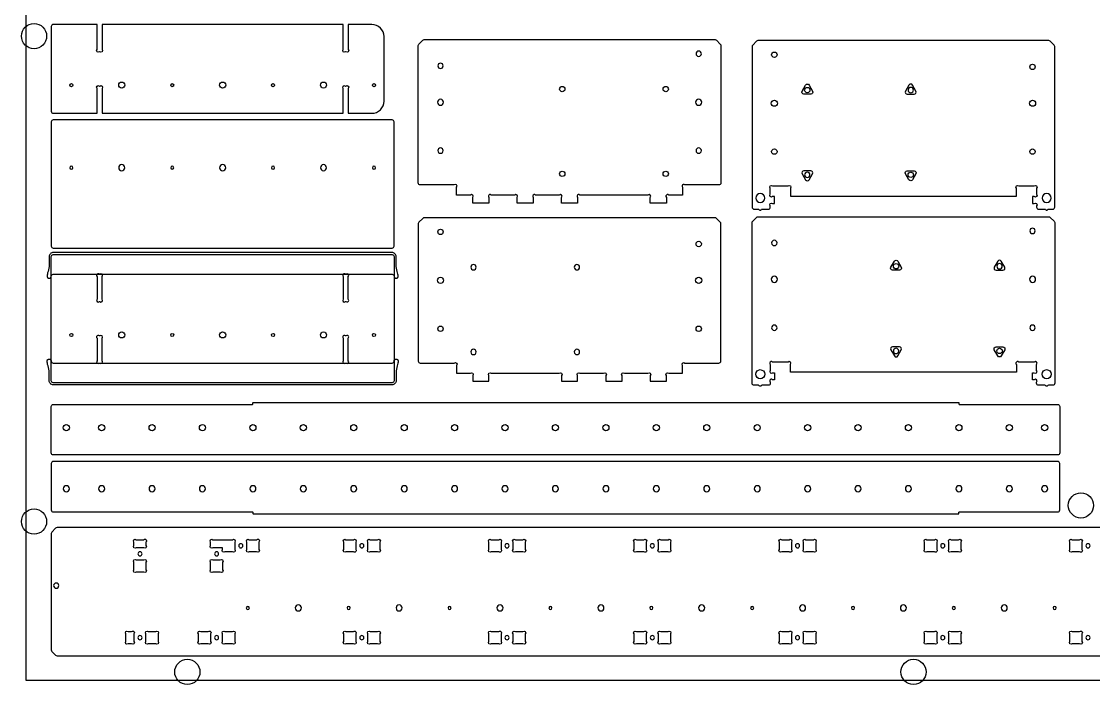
# Model space of a CAD drawing. Extents: x 2994 to 5438, y 1240 to 2465.
# Drawn here: x 2994 to 4057, y 1240 to 1897 of the extents above; entities that cross this region are included whole.
import ezdxf

# ---------------------------------------------------------------- set-up
doc = ezdxf.new("R2010")
doc.units = 0
for name, color, linetype in [('8MM_-_02_INSIDE_CUT_HOLD_D', 3, 'CONTINUOUS'), ('8MM_-_03_2MM_POCKETS', 254, 'CONTINUOUS'), ('8MM_-_04_6MM_POCKETS', 244, 'CONTINUOUS'), ('8MM_-_05_7MM_POCKET', 249, 'CONTINUOUS'), ('8MM_-_06_CUTOUT', 7, 'CONTINUOUS'), ('8MM_-_HOLD_DOWN_DRILL', 30, 'CONTINUOUS'), ('SHEET_REF', 7, 'CONTINUOUS')]:
    doc.layers.add(name, color=color, linetype=linetype)

msp = doc.modelspace()

# ---------------------------------------------------------------- linework, layer by layer
at = {"layer": '8MM_-_02_INSIDE_CUT_HOLD_D', "extrusion": (0, 0, -1)}
for centre, radius in [((-3665, 1865.5), 2.65), ((-3409, 1769.5), 2.65), ((-3093, 1752.6), 3.03), ((-3293, 1752.6), 3.02), ((-3740, 1678), 2.65), ((-3740, 1594), 2.65), ((-3996, 1594), 2.65), ((-3441.7, 1570), 2.65), ((-3038, 1434.5), 3.03), ((-3273, 1434.5), 3.03), ((-3523, 1434.5), 3.03), ((-3773, 1434.5), 3.03), ((-4008, 1434.5), 3.02), ((-3111, 1370), 2.05), ((-3475, 1378), 2.05), ((-3907, 1378), 2.05), ((-3111, 1287), 2.05), ((-3475, 1287), 2.05), ((-3763, 1287), 2.05)]:
    msp.add_circle(centre, radius, dxfattribs=at)
at = {"layer": '8MM_-_02_INSIDE_CUT_HOLD_D'}
for centre, radius in [((3740, 1864.5), 2.65), ((3093, 1834.4), 3.02), ((3293, 1834.4), 3.02), ((3740, 1768.5), 2.65), ((3996, 1768.5), 2.65), ((3632.3, 1746.5), 2.65), ((3409, 1689), 2.65), ((3665, 1593), 2.65), ((3093, 1586.9), 3.03), ((3293, 1586.9), 3.02), ((3038, 1495), 3.03), ((3273, 1495), 3.03), ((3523, 1495), 3.03), ((3773, 1495), 3.03), ((4008, 1495), 3.02)]:
    msp.add_circle(centre, radius, dxfattribs=at)
at = {"layer": '8MM_-_03_2MM_POCKETS'}
for points in [[(3019.5, 1648.3), (3019.3, 1647.1), (3019.1, 1646.2), (3019.1, 1645.8), (3019, 1645.5), (3019, 1645.3), (3019, 1645.2), (3019, 1645.1), (3019, 1645), (3019, 1645), (3019, 1645), (3019, 1644.9), (3019, 1644.9), (3019, 1644.8), (3019, 1644.8), (3019, 1644.7), (3019, 1644.7), (3019, 1644.6), (3019, 1644.6), (3019.1, 1644.5), (3019.1, 1644.5), (3019.1, 1644.4), (3019.1, 1644.4), (3019.1, 1644.4), (3019.1, 1644.3), (3019.1, 1644.3), (3019.2, 1644.2), (3019.2, 1644.2), (3019.2, 1644.1), (3019.2, 1644.1), (3019.2, 1644), (3019.3, 1644), (3019.3, 1643.9), (3019.3, 1643.9), (3019.4, 1643.9), (3019.4, 1643.8), (3019.4, 1643.8), (3019.4, 1643.7), (3019.5, 1643.7), (3019.5, 1643.7), (3019.5, 1643.6), (3019.6, 1643.6), (3019.6, 1643.5), (3019.7, 1643.5), (3019.7, 1643.5), (3019.7, 1643.4), (3019.8, 1643.4), (3019.8, 1643.4), (3019.9, 1643.4), (3019.9, 1643.3), (3019.9, 1643.3), (3020, 1643.3), (3020, 1643.2), (3020.1, 1643.2), (3020.1, 1643.2), (3020.2, 1643.2), (3020.2, 1643.2), (3020.3, 1643.1), (3020.3, 1643.1), (3020.4, 1643.1), (3020.4, 1643.1), (3020.4, 1643.1), (3020.5, 1643.1), (3020.5, 1643.1), (3020.6, 1643), (3020.6, 1643), (3020.7, 1643), (3020.7, 1643), (3020.8, 1643), (3020.8, 1643), (3020.9, 1643), (3020.9, 1643), (3021, 1643), (3021, 1643), (3021, 1643), (3021.1, 1643), (3021.1, 1643), (3021.2, 1643), (3021.2, 1643), (3021.3, 1643), (3021.3, 1643), (3021.4, 1643), (3021.4, 1643), (3021.5, 1643.1), (3021.5, 1643.1), (3021.6, 1643.1), (3021.6, 1643.1), (3021.6, 1643.1), (3021.7, 1643.1), (3021.7, 1643.1), (3021.8, 1643.2), (3021.8, 1643.2), (3021.9, 1643.2), (3021.9, 1643.2), (3022, 1643.2), (3022, 1643.3), (3022.1, 1643.3), (3022.1, 1643.3), (3022.1, 1643.4), (3022.2, 1643.4), (3022.2, 1643.4), (3022.3, 1643.4), (3022.3, 1643.5), (3022.3, 1643.5), (3022.4, 1643.5), (3022.4, 1643.6), (3022.5, 1643.6), (3022.5, 1643.7), (3022.5, 1643.7), (3022.6, 1643.7), (3022.6, 1643.8), (3022.6, 1643.8), (3022.6, 1643.9), (3022.7, 1643.9), (3022.7, 1643.9), (3022.7, 1644), (3022.8, 1644), (3022.8, 1644.1), (3022.8, 1644.1), (3022.8, 1644.2), (3022.8, 1644.2), (3022.9, 1644.3), (3022.9, 1644.3), (3022.9, 1644.4), (3022.9, 1644.4), (3022.9, 1644.4), (3022.9, 1644.5), (3022.9, 1644.5), (3023, 1644.6), (3023, 1644.6), (3023, 1644.7), (3023, 1644.7), (3023, 1644.8), (3023, 1644.8), (3023, 1644.9), (3023, 1644.9), (3023, 1645), (3023, 1645, -0.414251), (3025, 1647), (3068.5, 1647), (3073.5, 1647), (3312.5, 1647), (3317.5, 1647), (3361, 1647, -0.414251), (3363, 1645), (3363, 1645), (3363, 1644.9), (3363, 1644.9), (3363, 1644.8), (3363, 1644.8), (3363, 1644.7), (3363, 1644.7), (3363, 1644.6), (3363, 1644.6), (3363.1, 1644.5), (3363.1, 1644.5), (3363.1, 1644.4), (3363.1, 1644.4), (3363.1, 1644.4), (3363.1, 1644.3), (3363.1, 1644.3), (3363.2, 1644.2), (3363.2, 1644.2), (3363.2, 1644.1), (3363.2, 1644.1), (3363.2, 1644), (3363.3, 1644), (3363.3, 1643.9), (3363.3, 1643.9), (3363.4, 1643.9), (3363.4, 1643.8), (3363.4, 1643.8), (3363.4, 1643.7), (3363.5, 1643.7), (3363.5, 1643.7), (3363.5, 1643.6), (3363.6, 1643.6), (3363.6, 1643.5), (3363.7, 1643.5), (3363.7, 1643.5), (3363.7, 1643.4), (3363.8, 1643.4), (3363.8, 1643.4), (3363.9, 1643.4), (3363.9, 1643.3), (3363.9, 1643.3), (3364, 1643.3), (3364, 1643.2), (3364.1, 1643.2), (3364.1, 1643.2), (3364.2, 1643.2), (3364.2, 1643.2), (3364.3, 1643.1), (3364.3, 1643.1), (3364.4, 1643.1), (3364.4, 1643.1), (3364.4, 1643.1), (3364.5, 1643.1), (3364.5, 1643.1), (3364.6, 1643), (3364.6, 1643), (3364.7, 1643), (3364.7, 1643), (3364.8, 1643), (3364.8, 1643), (3364.9, 1643), (3364.9, 1643), (3365, 1643), (3365, 1643), (3365, 1643), (3365.1, 1643), (3365.1, 1643), (3365.2, 1643), (3365.2, 1643), (3365.3, 1643), (3365.3, 1643), (3365.4, 1643), (3365.4, 1643), (3365.5, 1643.1), (3365.5, 1643.1), (3365.6, 1643.1), (3365.6, 1643.1), (3365.6, 1643.1), (3365.7, 1643.1), (3365.7, 1643.1), (3365.8, 1643.2), (3365.8, 1643.2), (3365.9, 1643.2), (3365.9, 1643.2), (3366, 1643.2), (3366, 1643.3), (3366.1, 1643.3), (3366.1, 1643.3), (3366.1, 1643.4), (3366.2, 1643.4), (3366.2, 1643.4), (3366.3, 1643.4), (3366.3, 1643.5), (3366.3, 1643.5), (3366.4, 1643.5), (3366.4, 1643.6), (3366.5, 1643.6), (3366.5, 1643.7), (3366.5, 1643.7), (3366.6, 1643.7), (3366.6, 1643.8), (3366.6, 1643.8), (3366.6, 1643.9), (3366.7, 1643.9), (3366.7, 1643.9), (3366.7, 1644), (3366.8, 1644), (3366.8, 1644.1), (3366.8, 1644.1), (3366.8, 1644.2), (3366.8, 1644.2), (3366.9, 1644.3), (3366.9, 1644.3), (3366.9, 1644.4), (3366.9, 1644.4), (3366.9, 1644.4), (3366.9, 1644.5), (3366.9, 1644.5), (3367, 1644.6), (3367, 1644.6), (3367, 1644.7), (3367, 1644.7), (3367, 1644.8), (3367, 1644.8), (3367, 1644.9), (3367, 1644.9), (3367, 1645), (3367, 1645), (3367, 1645), (3367, 1645.1), (3367, 1645.2), (3367, 1645.3), (3367, 1645.5), (3366.9, 1645.8), (3366.9, 1646.2), (3366.7, 1647.1), (3366.5, 1648.3, -0.0178), (3365, 1654.6), (3365, 1664.5, 0.414214), (3361, 1668.5), (3025, 1668.5, 0.414214), (3021, 1664.5), (3021, 1654.6, -0.0178)], [(3019.5, 1557.7), (3019.3, 1558.9), (3019.1, 1559.8), (3019.1, 1560.2), (3019, 1560.5), (3019, 1560.7), (3019, 1560.8), (3019, 1560.9), (3019, 1561), (3019, 1561), (3019, 1561), (3019, 1561.1), (3019, 1561.1), (3019, 1561.2), (3019, 1561.2), (3019, 1561.3), (3019, 1561.3), (3019, 1561.4), (3019, 1561.4), (3019.1, 1561.5), (3019.1, 1561.5), (3019.1, 1561.6), (3019.1, 1561.6), (3019.1, 1561.6), (3019.1, 1561.7), (3019.1, 1561.7), (3019.2, 1561.8), (3019.2, 1561.8), (3019.2, 1561.9), (3019.2, 1561.9), (3019.2, 1562), (3019.3, 1562), (3019.3, 1562.1), (3019.3, 1562.1), (3019.4, 1562.1), (3019.4, 1562.2), (3019.4, 1562.2), (3019.4, 1562.3), (3019.5, 1562.3), (3019.5, 1562.3), (3019.5, 1562.4), (3019.6, 1562.4), (3019.6, 1562.5), (3019.7, 1562.5), (3019.7, 1562.5), (3019.7, 1562.6), (3019.8, 1562.6), (3019.8, 1562.6), (3019.9, 1562.6), (3019.9, 1562.7), (3019.9, 1562.7), (3020, 1562.7), (3020, 1562.8), (3020.1, 1562.8), (3020.1, 1562.8), (3020.2, 1562.8), (3020.2, 1562.8), (3020.3, 1562.9), (3020.3, 1562.9), (3020.4, 1562.9), (3020.4, 1562.9), (3020.4, 1562.9), (3020.5, 1562.9), (3020.5, 1562.9), (3020.6, 1563), (3020.6, 1563), (3020.7, 1563), (3020.7, 1563), (3020.8, 1563), (3020.8, 1563), (3020.9, 1563), (3020.9, 1563), (3021, 1563), (3021, 1563), (3021, 1563), (3021.1, 1563), (3021.1, 1563), (3021.2, 1563), (3021.2, 1563), (3021.3, 1563), (3021.3, 1563), (3021.4, 1563), (3021.4, 1563), (3021.5, 1562.9), (3021.5, 1562.9), (3021.6, 1562.9), (3021.6, 1562.9), (3021.6, 1562.9), (3021.7, 1562.9), (3021.7, 1562.9), (3021.8, 1562.8), (3021.8, 1562.8), (3021.9, 1562.8), (3021.9, 1562.8), (3022, 1562.8), (3022, 1562.7), (3022.1, 1562.7), (3022.1, 1562.7), (3022.1, 1562.6), (3022.2, 1562.6), (3022.2, 1562.6), (3022.3, 1562.6), (3022.3, 1562.5), (3022.3, 1562.5), (3022.4, 1562.5), (3022.4, 1562.4), (3022.5, 1562.4), (3022.5, 1562.3), (3022.5, 1562.3), (3022.6, 1562.3), (3022.6, 1562.2), (3022.6, 1562.2), (3022.6, 1562.1), (3022.7, 1562.1), (3022.7, 1562.1), (3022.7, 1562), (3022.8, 1562), (3022.8, 1561.9), (3022.8, 1561.9), (3022.8, 1561.8), (3022.8, 1561.8), (3022.9, 1561.7), (3022.9, 1561.7), (3022.9, 1561.6), (3022.9, 1561.6), (3022.9, 1561.6), (3022.9, 1561.5), (3022.9, 1561.5), (3023, 1561.4), (3023, 1561.4), (3023, 1561.3), (3023, 1561.3), (3023, 1561.2), (3023, 1561.2), (3023, 1561.1), (3023, 1561.1), (3023, 1561), (3023, 1561, 0.414251), (3025, 1559), (3068.5, 1559), (3073.5, 1559), (3312.5, 1559), (3317.5, 1559), (3361, 1559, 0.414251), (3363, 1561), (3363, 1561), (3363, 1561.1), (3363, 1561.1), (3363, 1561.2), (3363, 1561.2), (3363, 1561.3), (3363, 1561.3), (3363, 1561.4), (3363, 1561.4), (3363.1, 1561.5), (3363.1, 1561.5), (3363.1, 1561.6), (3363.1, 1561.6), (3363.1, 1561.6), (3363.1, 1561.7), (3363.1, 1561.7), (3363.2, 1561.8), (3363.2, 1561.8), (3363.2, 1561.9), (3363.2, 1561.9), (3363.2, 1562), (3363.3, 1562), (3363.3, 1562.1), (3363.3, 1562.1), (3363.4, 1562.1), (3363.4, 1562.2), (3363.4, 1562.2), (3363.4, 1562.3), (3363.5, 1562.3), (3363.5, 1562.3), (3363.5, 1562.4), (3363.6, 1562.4), (3363.6, 1562.5), (3363.7, 1562.5), (3363.7, 1562.5), (3363.7, 1562.6), (3363.8, 1562.6), (3363.8, 1562.6), (3363.9, 1562.6), (3363.9, 1562.7), (3363.9, 1562.7), (3364, 1562.7), (3364, 1562.8), (3364.1, 1562.8), (3364.1, 1562.8), (3364.2, 1562.8), (3364.2, 1562.8), (3364.3, 1562.9), (3364.3, 1562.9), (3364.4, 1562.9), (3364.4, 1562.9), (3364.4, 1562.9), (3364.5, 1562.9), (3364.5, 1562.9), (3364.6, 1563), (3364.6, 1563), (3364.7, 1563), (3364.7, 1563), (3364.8, 1563), (3364.8, 1563), (3364.9, 1563), (3364.9, 1563), (3365, 1563), (3365, 1563), (3365, 1563), (3365.1, 1563), (3365.1, 1563), (3365.2, 1563), (3365.2, 1563), (3365.3, 1563), (3365.3, 1563), (3365.4, 1563), (3365.4, 1563), (3365.5, 1562.9), (3365.5, 1562.9), (3365.6, 1562.9), (3365.6, 1562.9), (3365.6, 1562.9), (3365.7, 1562.9), (3365.7, 1562.9), (3365.8, 1562.8), (3365.8, 1562.8), (3365.9, 1562.8), (3365.9, 1562.8), (3366, 1562.8), (3366, 1562.7), (3366.1, 1562.7), (3366.1, 1562.7), (3366.1, 1562.6), (3366.2, 1562.6), (3366.2, 1562.6), (3366.3, 1562.6), (3366.3, 1562.5), (3366.3, 1562.5), (3366.4, 1562.5), (3366.4, 1562.4), (3366.5, 1562.4), (3366.5, 1562.3), (3366.5, 1562.3), (3366.6, 1562.3), (3366.6, 1562.2), (3366.6, 1562.2), (3366.6, 1562.1), (3366.7, 1562.1), (3366.7, 1562.1), (3366.7, 1562), (3366.8, 1562), (3366.8, 1561.9), (3366.8, 1561.9), (3366.8, 1561.8), (3366.8, 1561.8), (3366.9, 1561.7), (3366.9, 1561.7), (3366.9, 1561.6), (3366.9, 1561.6), (3366.9, 1561.6), (3366.9, 1561.5), (3366.9, 1561.5), (3367, 1561.4), (3367, 1561.4), (3367, 1561.3), (3367, 1561.3), (3367, 1561.2), (3367, 1561.2), (3367, 1561.1), (3367, 1561.1), (3367, 1561), (3367, 1561), (3367, 1561), (3367, 1560.9), (3367, 1560.8), (3367, 1560.7), (3367, 1560.5), (3366.9, 1560.2), (3366.9, 1559.8), (3366.7, 1558.9), (3366.5, 1557.7, 0.0178), (3365, 1551.4), (3365, 1541.5, -0.414214), (3361, 1537.5), (3025, 1537.5, -0.414214), (3021, 1541.5), (3021, 1551.4, 0.0178)]]:
    msp.add_lwpolyline(points, format="xyb", close=True, dxfattribs=at)
at = {"layer": '8MM_-_04_6MM_POCKETS'}
for points in [[(3767.6, 1828.5), (3771, 1834.5, -0.57735), (3774.5, 1834.5), (3777.9, 1828.5, -0.57735), (3776.2, 1825.5), (3769.3, 1825.5, -0.57735)], [(3878.7, 1825.5, 0.57735), (3880.4, 1828.5), (3877, 1834.5, 0.57735), (3873.5, 1834.5), (3870.1, 1828.5, 0.57735), (3871.8, 1825.5)], [(3769.3, 1749.5, 0.57735), (3767.6, 1746.5), (3771, 1740.6, 0.57735), (3774.5, 1740.6), (3777.9, 1746.5, 0.57735), (3776.2, 1749.5)], [(3880.4, 1746.5), (3877, 1740.6, -0.57735), (3873.5, 1740.6), (3870.1, 1746.5, -0.57735), (3871.8, 1749.5), (3878.7, 1749.5, -0.57735)], [(3857.3, 1651, -0.57735), (3855.6, 1654), (3859, 1660, -0.57735), (3862.5, 1660), (3865.9, 1654, -0.57735), (3864.2, 1651)], [(3968.4, 1654), (3965, 1660, 0.57735), (3961.5, 1660), (3958.1, 1654, 0.57735), (3959.8, 1651), (3966.7, 1651, 0.57735)], [(3855.6, 1572), (3859, 1566.1, 0.57735), (3862.5, 1566.1), (3865.9, 1572, 0.57735), (3864.2, 1575), (3857.3, 1575, 0.57735)], [(3966.7, 1575, -0.57735), (3968.4, 1572), (3965, 1566.1, -0.57735), (3961.5, 1566.1), (3958.1, 1572, -0.57735), (3959.8, 1575)]]:
    msp.add_lwpolyline(points, format="xyb", close=True, dxfattribs=at)
at = {"layer": '8MM_-_05_7MM_POCKET'}
for points in [[(3117.5, 1382.9, -0.198912), (3117, 1381.7), (3117, 1378.3, -1), (3114.7, 1376), (3107.3, 1376, -1), (3105, 1378.3), (3105, 1381.7, -1), (3107.3, 1384), (3114.7, 1384, -0.668179)], [(3193, 1374.3), (3193, 1376), (3183.3, 1376, -1), (3181, 1378.3), (3181, 1381.7, -1), (3183.3, 1384), (3193, 1384), (3202.7, 1384, -1), (3205, 1381.7), (3205, 1374.3, -1), (3202.7, 1372), (3195.3, 1372, -1)], [(3229.5, 1382.9, -0.198912), (3229, 1381.7), (3229, 1374.3, -1), (3226.7, 1372), (3219.3, 1372, -1), (3217, 1374.3), (3217, 1381.7, -1), (3219.3, 1384), (3226.7, 1384, -0.668179)], [(3325.5, 1373.1, -0.668179), (3322.7, 1372), (3315.3, 1372, -1), (3313, 1374.3), (3313, 1381.7, -1), (3315.3, 1384), (3322.7, 1384, -1), (3325, 1381.7), (3325, 1374.3, -0.198912)], [(3339.3, 1372, -1), (3337, 1374.3), (3337, 1381.7, -1), (3339.3, 1384), (3346.7, 1384, -1), (3349, 1381.7), (3349, 1374.3, -1), (3346.7, 1372)], [(3469.5, 1373.1, -0.668179), (3466.7, 1372), (3459.3, 1372, -1), (3457, 1374.3), (3457, 1381.7, -1), (3459.3, 1384), (3466.7, 1384, -1), (3469, 1381.7), (3469, 1374.3, -0.198912)], [(3483.3, 1372, -1), (3481, 1374.3), (3481, 1381.7, -1), (3483.3, 1384), (3490.7, 1384, -1), (3493, 1381.7), (3493, 1374.3, -1), (3490.7, 1372)], [(3613.5, 1373.1, -0.668179), (3610.7, 1372), (3603.3, 1372, -1), (3601, 1374.3), (3601, 1381.7, -1), (3603.3, 1384), (3610.7, 1384, -1), (3613, 1381.7), (3613, 1374.3, -0.198912)], [(3627.3, 1372, -1), (3625, 1374.3), (3625, 1381.7, -1), (3627.3, 1384), (3634.7, 1384, -1), (3637, 1381.7), (3637, 1374.3, -1), (3634.7, 1372)], [(3757.5, 1373.1, -0.668179), (3754.7, 1372), (3747.3, 1372, -1), (3745, 1374.3), (3745, 1381.7, -1), (3747.3, 1384), (3754.7, 1384, -1), (3757, 1381.7), (3757, 1374.3, -0.198912)], [(3771.3, 1372, -1), (3769, 1374.3), (3769, 1381.7, -1), (3771.3, 1384), (3778.7, 1384, -1), (3781, 1381.7), (3781, 1374.3, -1), (3778.7, 1372)], [(3901.5, 1373.1, -0.668179), (3898.7, 1372), (3891.3, 1372, -1), (3889, 1374.3), (3889, 1381.7, -1), (3891.3, 1384), (3898.7, 1384, -1), (3901, 1381.7), (3901, 1374.3, -0.198912)], [(3915.3, 1372, -1), (3913, 1374.3), (3913, 1381.7, -1), (3915.3, 1384), (3922.7, 1384, -1), (3925, 1381.7), (3925, 1374.3, -1), (3922.7, 1372)], [(4045.5, 1373.1, -0.668179), (4042.7, 1372), (4035.3, 1372, -1), (4033, 1374.3), (4033, 1381.7, -1), (4035.3, 1384), (4042.7, 1384, -1), (4045, 1381.7), (4045, 1374.3, -0.198912)], [(3107.3, 1352, -1), (3105, 1354.3), (3105, 1361.7, -1), (3107.3, 1364), (3114.7, 1364, -1), (3117, 1361.7), (3117, 1354.3, -1), (3114.7, 1352)], [(3183.3, 1352, -1), (3181, 1354.3), (3181, 1361.7, -1), (3183.3, 1364), (3190.7, 1364, -1), (3193, 1361.7), (3193, 1354.3, -1), (3190.7, 1352)], [(3105.5, 1291.9, -0.198912), (3105, 1290.7), (3105, 1283.3, -1), (3102.7, 1281), (3099.3, 1281, -1), (3097, 1283.3), (3097, 1290.7, -1), (3099.3, 1293), (3102.7, 1293, -0.668179)], [(3117, 1290.7, -1), (3119.3, 1293), (3126.7, 1293, -1), (3129, 1290.7), (3129, 1283.3, -1), (3126.7, 1281), (3119.3, 1281, -1), (3117, 1283.3)], [(3181.5, 1291.9, -0.198912), (3181, 1290.7), (3181, 1283.3, -1), (3178.7, 1281), (3171.3, 1281, -1), (3169, 1283.3), (3169, 1290.7, -1), (3171.3, 1293), (3178.7, 1293, -0.668179)], [(3193, 1290.7, -1), (3195.3, 1293), (3202.7, 1293, -1), (3205, 1290.7), (3205, 1283.3, -1), (3202.7, 1281), (3195.3, 1281, -1), (3193, 1283.3)], [(3325.5, 1291.9, -0.198912), (3325, 1290.7), (3325, 1283.3, -1), (3322.7, 1281), (3315.3, 1281, -1), (3313, 1283.3), (3313, 1290.7, -1), (3315.3, 1293), (3322.7, 1293, -0.668179)], [(3337, 1290.7, -1), (3339.3, 1293), (3346.7, 1293, -1), (3349, 1290.7), (3349, 1283.3, -1), (3346.7, 1281), (3339.3, 1281, -1), (3337, 1283.3)], [(3469.5, 1291.9, -0.198912), (3469, 1290.7), (3469, 1283.3, -1), (3466.7, 1281), (3459.3, 1281, -1), (3457, 1283.3), (3457, 1290.7, -1), (3459.3, 1293), (3466.7, 1293, -0.668179)], [(3481, 1290.7, -1), (3483.3, 1293), (3490.7, 1293, -1), (3493, 1290.7), (3493, 1283.3, -1), (3490.7, 1281), (3483.3, 1281, -1), (3481, 1283.3)], [(3613.5, 1291.9, -0.198912), (3613, 1290.7), (3613, 1283.3, -1), (3610.7, 1281), (3603.3, 1281, -1), (3601, 1283.3), (3601, 1290.7, -1), (3603.3, 1293), (3610.7, 1293, -0.668179)], [(3625, 1290.7, -1), (3627.3, 1293), (3634.7, 1293, -1), (3637, 1290.7), (3637, 1283.3, -1), (3634.7, 1281), (3627.3, 1281, -1), (3625, 1283.3)], [(3757.5, 1291.9, -0.198912), (3757, 1290.7), (3757, 1283.3, -1), (3754.7, 1281), (3747.3, 1281, -1), (3745, 1283.3), (3745, 1290.7, -1), (3747.3, 1293), (3754.7, 1293, -0.668179)], [(3769, 1290.7, -1), (3771.3, 1293), (3778.7, 1293, -1), (3781, 1290.7), (3781, 1283.3, -1), (3778.7, 1281), (3771.3, 1281, -1), (3769, 1283.3)], [(3901.5, 1291.9, -0.198912), (3901, 1290.7), (3901, 1283.3, -1), (3898.7, 1281), (3891.3, 1281, -1), (3889, 1283.3), (3889, 1290.7, -1), (3891.3, 1293), (3898.7, 1293, -0.668179)], [(3913, 1290.7, -1), (3915.3, 1293), (3922.7, 1293, -1), (3925, 1290.7), (3925, 1283.3, -1), (3922.7, 1281), (3915.3, 1281, -1), (3913, 1283.3)], [(4045.5, 1291.9, -0.198912), (4045, 1290.7), (4045, 1283.3, -1), (4042.7, 1281), (4035.3, 1281, -1), (4033, 1283.3), (4033, 1290.7, -1), (4035.3, 1293), (4042.7, 1293, -0.668179)]]:
    msp.add_lwpolyline(points, format="xyb", close=True, dxfattribs=at)
at = {"layer": '8MM_-_06_CUTOUT'}
for points in [[(3353, 1818.5), (3353, 1882.5, 0.414214), (3341, 1894.5), (3317.5, 1894.5), (3317.5, 1869.8, -1), (3315.2, 1867.5), (3314.8, 1867.5, -1), (3312.5, 1869.8), (3312.5, 1894.5), (3073.5, 1894.5), (3073.5, 1869.8, -1), (3071.2, 1867.5), (3070.8, 1867.5, -1), (3068.5, 1869.8), (3068.5, 1894.5), (3025, 1894.5, 0.414214), (3023, 1892.5), (3023, 1808.5, 0.414214), (3025, 1806.5), (3068.5, 1806.5), (3068.5, 1831.2, -1), (3070.8, 1833.5), (3071.2, 1833.5, -1), (3073.5, 1831.2), (3073.5, 1806.5), (3312.5, 1806.5), (3312.5, 1831.2, -1), (3314.8, 1833.5), (3315.2, 1833.5, -1), (3317.5, 1831.2), (3317.5, 1806.5), (3341, 1806.5, 0.414214)], [(3387, 1873.7, -0.198912), (3387.6, 1875.1), (3391.4, 1878.9, -0.198912), (3392.8, 1879.5), (3681.2, 1879.5, -0.198912), (3682.6, 1878.9), (3686.4, 1875.1, -0.198912), (3687, 1873.7), (3687, 1803.5), (3687, 1737.5, -0.414214), (3685, 1735.5), (3669, 1735.5), (3651.3, 1735.5, 1), (3649, 1733.2), (3649, 1725.5), (3635.3, 1725.5, 1), (3633, 1723.2), (3633, 1717.5), (3617, 1717.5), (3617, 1723.2, 1), (3614.7, 1725.5), (3594, 1725.5), (3589, 1725.5), (3573, 1725.5), (3568, 1725.5), (3547.3, 1725.5, 1), (3545, 1723.2), (3545, 1717.5), (3529, 1717.5), (3529, 1723.2, 1), (3526.7, 1725.5), (3503.3, 1725.5, 1), (3501, 1723.2), (3501, 1717.5), (3485, 1717.5), (3485, 1723.2, 1), (3482.7, 1725.5), (3459.3, 1725.5, 1), (3457, 1723.2), (3457, 1717.5), (3441, 1717.5), (3441, 1723.2, 1), (3438.7, 1725.5), (3425, 1725.5), (3425, 1733.2, 1), (3422.7, 1735.5), (3405, 1735.5), (3389, 1735.5, -0.414214), (3387, 1737.5)], [(4011.7, 1711.5), (4016, 1711.5, 0.414214), (4018, 1713.5), (4018, 1724.5), (4018, 1802.5), (4018, 1872.7, 0.198912), (4017.4, 1874.1), (4013.6, 1877.9, 0.198912), (4012.2, 1878.5), (3723.8, 1878.5, 0.198912), (3722.4, 1877.9), (3718.6, 1874.1, 0.198912), (3718, 1872.7), (3718, 1802.5), (3718, 1724.5), (3718, 1713.5, 0.414214), (3720, 1711.5), (3724.3, 1711.5, -0.267949), (3725.1, 1711, 0.57735), (3726.9, 1711, -0.267949), (3727.7, 1711.5), (3734, 1711.5, 0.414214), (3736, 1713.5), (3736, 1714.7, -1), (3738.3, 1717), (3740, 1717), (3740, 1724), (3738.3, 1724, -1), (3736, 1726.3), (3736, 1732.2, -1), (3738.3, 1734.5), (3753.7, 1734.5, -1), (3756, 1732.2), (3756, 1724.5), (3811, 1724.5), (3837, 1724.5), (3868, 1724.5), (3980, 1724.5), (3980, 1732.2, -1), (3982.3, 1734.5), (3997.7, 1734.5, -1), (4000, 1732.2), (4000, 1726.3, -1), (3997.7, 1724), (3996, 1724), (3996, 1717), (3997.7, 1717, -1), (4000, 1714.7), (4000, 1713.5, 0.414214), (4002, 1711.5), (4008.3, 1711.5, -0.267949), (4009.1, 1711, 0.57735), (4010.9, 1711, -0.267949)], [(3025, 1673), (3361, 1673, 0.414214), (3363, 1675), (3363, 1798, 0.414214), (3361, 1800), (3025, 1800, 0.414214), (3023, 1798), (3023, 1675, 0.414214)], [(3687, 1697.2, 0.198912), (3686.4, 1698.6), (3682.6, 1702.4, 0.198912), (3681.2, 1703), (3392.8, 1703, 0.198912), (3391.4, 1702.4), (3387.6, 1698.6, 0.198912), (3387, 1697.2), (3387, 1627), (3387, 1561, 0.414214), (3389, 1559), (3405, 1559), (3422.7, 1559, -1), (3425, 1556.7), (3425, 1549), (3438.7, 1549, -1), (3441, 1546.7), (3441, 1541), (3457, 1541), (3457, 1546.7, -1), (3459.3, 1549), (3480, 1549), (3485, 1549), (3501, 1549), (3506, 1549), (3526.7, 1549, -1), (3529, 1546.7), (3529, 1541), (3545, 1541), (3545, 1546.7, -1), (3547.3, 1549), (3570.7, 1549, -1), (3573, 1546.7), (3573, 1541), (3589, 1541), (3589, 1546.7, -1), (3591.3, 1549), (3614.7, 1549, -1), (3617, 1546.7), (3617, 1541), (3633, 1541), (3633, 1546.7, -1), (3635.3, 1549), (3649, 1549), (3649, 1556.7, -1), (3651.3, 1559), (3669, 1559), (3685, 1559, 0.414214), (3687, 1561)], [(3724.3, 1537), (3720, 1537, -0.414214), (3718, 1539), (3718, 1550), (3718, 1628), (3718, 1698.2, -0.198912), (3718.6, 1699.6), (3722.4, 1703.4, -0.198912), (3723.8, 1704), (4012.2, 1704, -0.198912), (4013.6, 1703.4), (4017.4, 1699.6, -0.198912), (4018, 1698.2), (4018, 1628), (4018, 1550), (4018, 1539, -0.414214), (4016, 1537), (4011.7, 1537, 0.267949), (4010.9, 1536.5, -0.57735), (4009.1, 1536.5, 0.267949), (4008.3, 1537), (4002, 1537, -0.414214), (4000, 1539), (4000, 1540.2, 1), (3997.7, 1542.5), (3996, 1542.5), (3996, 1549.5), (3997.7, 1549.5, 1), (4000, 1551.8), (4000, 1557.7, 1), (3997.7, 1560), (3982.3, 1560, 1), (3980, 1557.7), (3980, 1550), (3925, 1550), (3899, 1550), (3868, 1550), (3756, 1550), (3756, 1557.7, 1), (3753.7, 1560), (3738.3, 1560, 1), (3736, 1557.7), (3736, 1551.8, 1), (3738.3, 1549.5), (3740, 1549.5), (3740, 1542.5), (3738.3, 1542.5, 1), (3736, 1540.2), (3736, 1539, -0.414214), (3734, 1537), (3727.7, 1537, 0.267949), (3726.9, 1536.5, -0.57735), (3725.1, 1536.5, 0.267949)], [(3025, 1666.5), (3361, 1666.5, -0.414214), (3363, 1664.5), (3363, 1541.5, -0.414214), (3361, 1539.5), (3025, 1539.5, -0.414214), (3023, 1541.5), (3023, 1664.5, -0.414214)], [(3068.5, 1622.3, 1), (3070.8, 1620), (3071.2, 1620, 1), (3073.5, 1622.3), (3073.5, 1644.7, 1), (3071.2, 1647), (3070.8, 1647, 1), (3068.5, 1644.7)], [(3318, 1621.1, 0.198912), (3317.5, 1622.3), (3317.5, 1644.7, 1), (3315.2, 1647), (3314.8, 1647, 1), (3312.5, 1644.7), (3312.5, 1622.3, 1), (3314.8, 1620), (3315.2, 1620, 0.668179)], [(3070.8, 1586, 1), (3068.5, 1583.7), (3068.5, 1561.3, 1), (3070.8, 1559), (3071.2, 1559, 1), (3073.5, 1561.3), (3073.5, 1583.7, 1), (3071.2, 1586)], [(3318, 1584.9, 0.668179), (3315.2, 1586), (3314.8, 1586, 1), (3312.5, 1583.7), (3312.5, 1561.3, 1), (3314.8, 1559), (3315.2, 1559, 1), (3317.5, 1561.3), (3317.5, 1583.7, 0.198912)], [(3025, 1518), (3222.5, 1518, 0.414214), (3223, 1518.5), (3223, 1519.5, -0.414214), (3223.5, 1520), (3922.5, 1520, -0.414214), (3923, 1519.5), (3923, 1518.5, 0.414214), (3923.5, 1518), (4021, 1518, -0.414214), (4023, 1516), (4023, 1470, -0.414214), (4021, 1468), (3025, 1468, -0.414214), (3023, 1470), (3023, 1516, -0.414214)], [(3025, 1411.5), (3222.5, 1411.5, -0.414214), (3223, 1411), (3223, 1410, 0.414214), (3223.5, 1409.5), (3922.5, 1409.5, 0.414214), (3923, 1410), (3923, 1411, -0.414214), (3923.5, 1411.5), (4021, 1411.5, 0.414214), (4023, 1413.5), (4023, 1459.5, 0.414214), (4021, 1461.5), (3025, 1461.5, 0.414214), (3023, 1459.5), (3023, 1413.5, 0.414214)], [(3023.6, 1391.6, 0.198912), (3023, 1390.2), (3023, 1274.8, 0.198912), (3023.6, 1273.4), (3027.4, 1269.6, 0.198912), (3028.8, 1269), (4641.2, 1269, 0.198912), (4642.6, 1269.6), (4646.4, 1273.4, 0.198912), (4647, 1274.8), (4647, 1390.2, 0.198912), (4646.4, 1391.6), (4642.6, 1395.4, 0.198912), (4641.2, 1396), (3028.8, 1396, 0.198912), (3027.4, 1395.4)]]:
    msp.add_lwpolyline(points, format="xyb", close=True, dxfattribs=at)
at = {"layer": '8MM_-_06_CUTOUT', "extrusion": (0, 0, -1)}
for centre, radius in [((-3409, 1853.5), 2.65), ((-3875.3, 1829.5), 2.65), ((-3409, 1817.5), 3.03), ((-3665, 1817.5), 3.03), ((-3665, 1769.5), 2.65), ((-3043, 1752.6), 1.52), ((-3143, 1752.6), 1.53), ((-3193, 1752.6), 3.02), ((-3243, 1752.6), 1.53), ((-3343, 1752.6), 1.53), ((-3772.7, 1745.5), 2.65), ((-3726, 1722.5), 4.5), ((-4010, 1722.5), 4.5), ((-3996, 1690), 2.65), ((-3441.7, 1654), 2.65), ((-3544.3, 1654), 2.65), ((-3963.3, 1655), 2.65), ((-3740, 1642), 3.02), ((-3996, 1642), 3.03), ((-3860.7, 1571), 2.65), ((-3544.3, 1570), 2.65), ((-3073, 1434.5), 3.03), ((-3123, 1434.5), 3.02), ((-3173, 1434.5), 3.03), ((-3223, 1434.5), 3.03), ((-3323, 1434.5), 3.03), ((-3373, 1434.5), 3.03), ((-3423, 1434.5), 3.02), ((-3473, 1434.5), 3.03), ((-3573, 1434.5), 3.03), ((-3623, 1434.5), 3.03), ((-3673, 1434.5), 3.03), ((-3723, 1434.5), 3.03), ((-3823, 1434.5), 3.03), ((-3873, 1434.5), 3.03), ((-3923, 1434.5), 3.03), ((-3973, 1434.5), 3.03), ((-3187, 1370), 2.05), ((-3211, 1378), 2.05), ((-3331, 1378), 2.05), ((-3619, 1378), 2.05), ((-3763, 1378), 2.05), ((-4051, 1378), 2.05), ((-3028, 1338.5), 2.55), ((-3268, 1316.4), 3.02), ((-3368, 1316.4), 3.02), ((-3468, 1316.4), 3.02), ((-3568, 1316.4), 3.02), ((-3668, 1316.4), 3.03), ((-3768, 1316.4), 3.03), ((-3868, 1316.4), 3.03), ((-3968, 1316.4), 3.02), ((-3218, 1316.4), 1.53), ((-3318, 1316.4), 1.52), ((-3418, 1316.4), 1.52), ((-3518, 1316.4), 1.53), ((-3618, 1316.4), 1.52), ((-3718, 1316.4), 1.52), ((-3818, 1316.4), 1.53), ((-3918, 1316.4), 1.52), ((-4018, 1316.4), 1.52), ((-3187, 1287), 2.05), ((-3331, 1287), 2.05), ((-3619, 1287), 2.05), ((-3907, 1287), 2.05), ((-4051, 1287), 2.05)]:
    msp.add_circle(centre, radius, dxfattribs=at)
at = {"layer": '8MM_-_06_CUTOUT'}
for centre, radius in [((3996, 1852.5), 2.65), ((3043, 1834.4), 1.53), ((3143, 1834.4), 1.53), ((3193, 1834.4), 3.02), ((3243, 1834.4), 1.53), ((3343, 1834.4), 1.53), ((3529.7, 1830.5), 2.65), ((3632.3, 1830.5), 2.65), ((3772.7, 1829.5), 2.65), ((3740, 1816.5), 3.03), ((3996, 1816.5), 3.03), ((3529.7, 1746.5), 2.65), ((3875.3, 1745.5), 2.65), ((3665, 1677), 2.65), ((3860.7, 1655), 2.65), ((3409, 1641), 3.03), ((3665, 1641), 3.03), ((3409, 1593), 2.65), ((3043, 1586.9), 1.53), ((3143, 1586.9), 1.53), ((3193, 1586.9), 3.03), ((3243, 1586.9), 1.53), ((3343, 1586.9), 1.52), ((3963.3, 1571), 2.65), ((3726, 1548), 4.5), ((4010, 1548), 4.5), ((3073, 1495), 3.03), ((3123, 1495), 3.02), ((3173, 1495), 3.03), ((3223, 1495), 3.03), ((3323, 1495), 3.03), ((3373, 1495), 3.03), ((3423, 1495), 3.02), ((3473, 1495), 3.03), ((3573, 1495), 3.02), ((3623, 1495), 3.03), ((3673, 1495), 3.03), ((3723, 1495), 3.02), ((3823, 1495), 3.03), ((3873, 1495), 3.03), ((3923, 1495), 3.03), ((3973, 1495), 3.03)]:
    msp.add_circle(centre, radius, dxfattribs=at)
at = {"layer": '8MM_-_HOLD_DOWN_DRILL'}
for centre in [(3006, 1883), (4044, 1418), (3006, 1402), (3158, 1253), (3878, 1253)]:
    msp.add_circle(centre, 12.5, dxfattribs=at)
at = {"layer": 'SHEET_REF'}
msp.add_lwpolyline([(2998, 1244.9), (5438, 1244.9), (5438, 2464.9), (2998, 2464.9)], close=True, dxfattribs=at)

doc.saveas('drawing.dxf')
